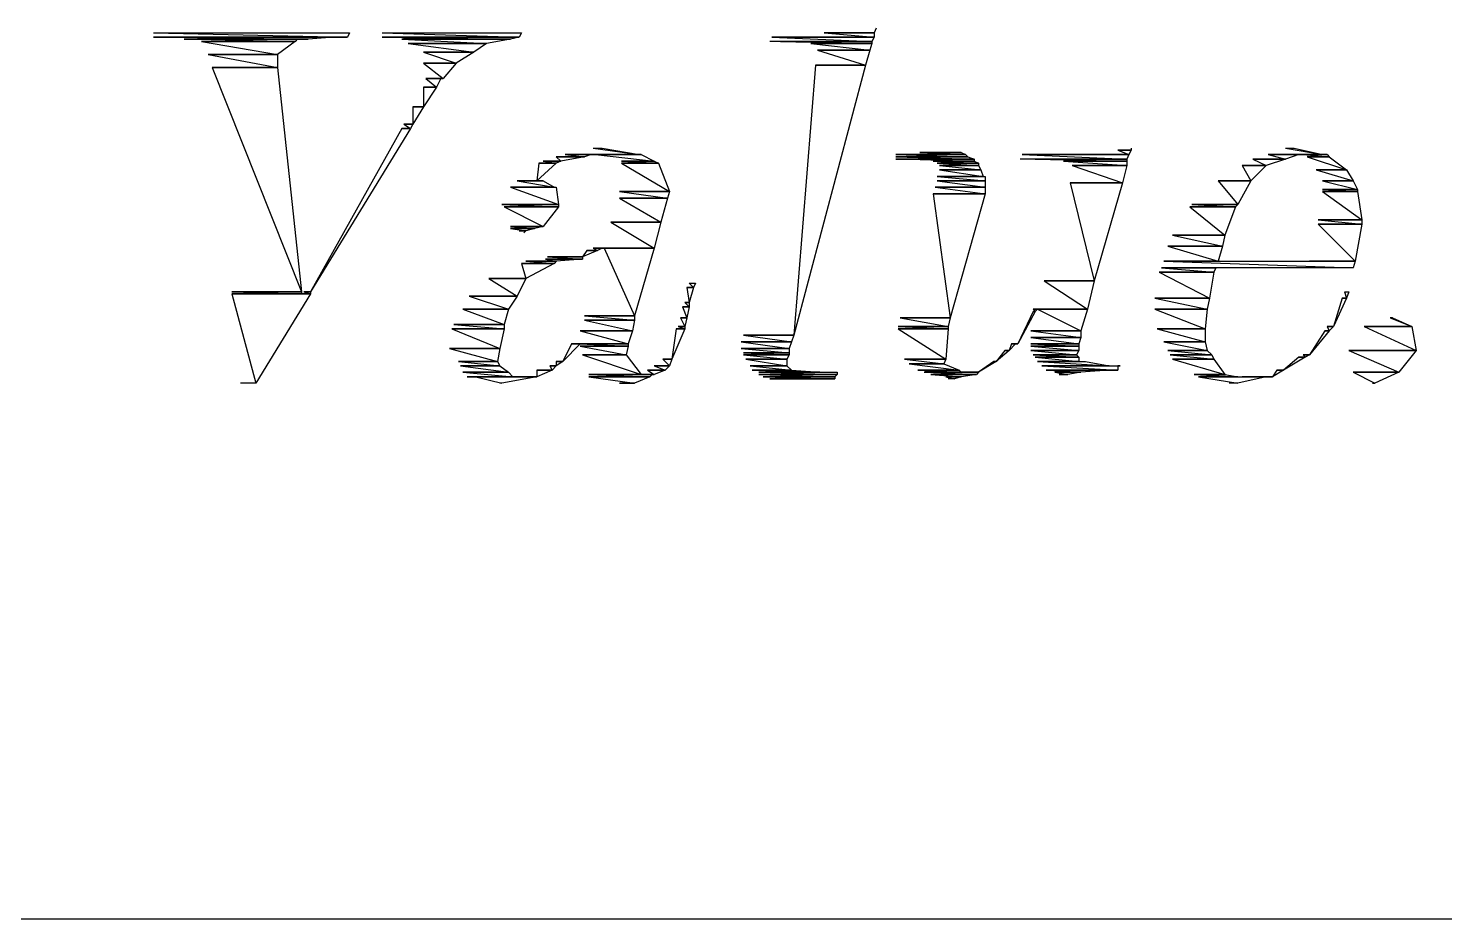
# Model space of a CAD drawing. Header units: millimetres. Extents: x 14 to 201, y 16 to 268.
# Drawn here: x 126.59 to 140.36, y 15.62 to 24.28 of the extents above; entities that cross this region are included whole.
import ezdxf

# ---------------------------------------------------------------- set-up
doc = ezdxf.new("R2010")
doc.units = ezdxf.units.MM
doc.layers.get('0').update_dxf_attribs({"linetype": 'CONTINUOUS'})

msp = doc.modelspace()

# ---------------------------------------------------------------- linework, layer by layer
at = {"color": 251}
for p, q in [((134.831, 24.2783), (134.811, 24.2356)), ((127.805, 24.2356), (129.689, 24.1928)), ((127.805, 24.2356), (129.709, 24.2356)), ((129.689, 24.1928), (127.805, 24.1928)), ((127.805, 24.1928), (129.562, 24.1928)), ((127.805, 24.1928), (129.689, 24.1928)), ((129.562, 24.1928), (128.016, 24.1928)), ((128.016, 24.1928), (129.307, 24.1722)), ((128.016, 24.1928), (129.562, 24.1928)), ((129.307, 24.1722), (128.101, 24.1722)), ((128.101, 24.1722), (129.201, 24.1722)), ((128.101, 24.1722), (129.307, 24.1722)), ((129.201, 24.1722), (128.228, 24.1722)), ((128.228, 24.1722), (129.18, 24.1515)), ((128.228, 24.1722), (129.201, 24.1722)), ((129.18, 24.1515), (128.271, 24.1515)), ((128.271, 24.1515), (129.01, 24.0247)), ((128.271, 24.1515), (129.18, 24.1515)), ((129.18, 24.1515), (129.01, 24.0247)), ((129.201, 24.1722), (129.18, 24.1515)), ((129.307, 24.1722), (129.201, 24.1722)), ((129.562, 24.1928), (129.307, 24.1722)), ((129.689, 24.1928), (129.562, 24.1928)), ((129.709, 24.2356), (129.689, 24.1928)), ((130.026, 24.2356), (131.36, 24.1928)), ((130.026, 24.2356), (131.382, 24.2356)), ((131.36, 24.1928), (130.026, 24.1928)), ((130.026, 24.1928), (131.276, 24.1722)), ((130.026, 24.1928), (131.36, 24.1928)), ((131.276, 24.1722), (130.218, 24.1722)), ((130.218, 24.1722), (131.043, 24.1294)), ((130.218, 24.1722), (131.276, 24.1722)), ((131.043, 24.1294), (130.281, 24.1294)), ((130.281, 24.1294), (130.917, 24.0454)), ((130.281, 24.1294), (131.043, 24.1294)), ((131.043, 24.1294), (130.917, 24.0454)), ((131.276, 24.1722), (131.043, 24.1294)), ((131.36, 24.1928), (131.276, 24.1722)), ((131.382, 24.2356), (131.36, 24.1928)), ((134.789, 24.1515), (133.795, 24.1515)), ((134.811, 24.1928), (133.816, 24.1928)), ((133.816, 24.1928), (134.789, 24.1515)), ((133.816, 24.1928), (134.811, 24.1928)), ((133.9, 24.1515), (134.789, 24.1294)), ((133.9, 24.1515), (134.789, 24.1515)), ((134.789, 24.1294), (134.196, 24.1294)), ((134.196, 24.1294), (134.768, 24.0661)), ((134.196, 24.1294), (134.789, 24.1294)), ((134.811, 24.2356), (134.324, 24.2356)), ((134.324, 24.2356), (134.811, 24.1928)), ((134.324, 24.2356), (134.811, 24.2356)), ((134.789, 24.1294), (134.768, 24.0661)), ((134.811, 24.1928), (134.789, 24.1515)), ((134.789, 24.1515), (134.789, 24.1294)), ((134.811, 24.2356), (134.811, 24.1928)), ((129.01, 24.0247), (128.334, 24.0247)), ((128.334, 24.0247), (129.01, 23.8966)), ((128.334, 24.0247), (129.01, 24.0247)), ((129.01, 24.0247), (129.01, 23.8966)), ((130.917, 24.0454), (130.429, 24.0454)), ((130.429, 24.0454), (130.747, 23.9393)), ((130.429, 24.0454), (130.917, 24.0454)), ((130.917, 24.0454), (130.747, 23.9393)), ((134.768, 24.0661), (134.259, 24.0661)), ((134.259, 24.0661), (134.725, 23.9186)), ((134.259, 24.0661), (134.768, 24.0661)), ((134.768, 24.0661), (134.725, 23.9186)), ((129.01, 23.8966), (128.375, 23.8966)), ((128.375, 23.8966), (129.243, 21.7165)), ((128.375, 23.8966), (129.01, 23.8966)), ((129.01, 23.8966), (129.243, 21.7165)), ((130.747, 23.9393), (130.429, 23.9393)), ((130.429, 23.9393), (130.62, 23.7918)), ((130.429, 23.9393), (130.747, 23.9393)), ((130.747, 23.9393), (130.62, 23.7918)), ((134.239, 23.9186), (134.028, 21.2935)), ((134.725, 23.9186), (134.028, 21.2935)), ((134.725, 23.9186), (134.239, 23.9186)), ((134.239, 23.9186), (134.725, 23.9186)), ((130.555, 23.7064), (130.429, 23.7064)), ((130.429, 23.7064), (130.429, 23.5162)), ((130.429, 23.7064), (130.555, 23.7064)), ((130.555, 23.7064), (130.429, 23.5162)), ((130.62, 23.7918), (130.451, 23.7918)), ((130.451, 23.7918), (130.598, 23.7918)), ((130.451, 23.7918), (130.62, 23.7918)), ((130.451, 23.7918), (130.555, 23.7064)), ((130.451, 23.7918), (130.598, 23.7918)), ((130.598, 23.7918), (130.555, 23.7064)), ((130.62, 23.7918), (130.598, 23.7918)), ((130.429, 23.5162), (130.324, 23.5162)), ((130.324, 23.5162), (130.324, 23.3467)), ((130.324, 23.5162), (130.429, 23.5162)), ((130.429, 23.5162), (130.324, 23.3467)), ((130.218, 23.304), (129.329, 21.7165)), ((130.302, 23.304), (129.329, 21.7165)), ((130.302, 23.304), (130.218, 23.304)), ((130.218, 23.304), (130.302, 23.304)), ((130.324, 23.3467), (130.238, 23.3467)), ((130.238, 23.3467), (130.302, 23.304)), ((130.238, 23.3467), (130.324, 23.3467)), ((130.324, 23.3467), (130.302, 23.304)), ((131.995, 23.0298), (131.72, 23.0298)), ((131.72, 23.0298), (131.763, 22.9871)), ((131.72, 23.0298), (131.995, 23.0298)), ((131.995, 23.0298), (131.763, 22.9871)), ((132.059, 23.0504), (131.805, 23.0504)), ((131.805, 23.0504), (131.995, 23.0298)), ((131.805, 23.0504), (132.059, 23.0504)), ((132.525, 23.0504), (131.826, 23.0504)), ((131.826, 23.0504), (132.059, 23.0504)), ((131.826, 23.0504), (132.079, 23.0504)), ((132.525, 23.0504), (131.846, 23.0504)), ((131.846, 23.0504), (132.525, 23.0504)), ((131.846, 23.0504), (132.525, 23.0504)), ((132.059, 23.0504), (131.995, 23.0298)), ((132.079, 23.0504), (132.059, 23.0504)), ((132.079, 23.1138), (132.525, 23.0504)), ((132.079, 23.1138), (132.165, 23.1138)), ((132.079, 23.0504), (132.545, 23.0504)), ((132.079, 23.0504), (132.545, 23.0504)), ((132.545, 23.0504), (132.102, 23.0504)), ((132.102, 23.0504), (132.672, 22.9871)), ((132.102, 23.0504), (132.545, 23.0504)), ((132.165, 23.1138), (132.525, 23.0504)), ((132.545, 23.0504), (132.672, 22.9871)), ((135.7, 23.0504), (135.021, 23.0504)), ((135.021, 23.0504), (135.72, 23.0298)), ((135.021, 23.0504), (135.7, 23.0504)), ((135.72, 23.0298), (135.021, 23.0298)), ((135.021, 23.0298), (135.783, 23.0077)), ((135.021, 23.0298), (135.72, 23.0298)), ((135.783, 23.0077), (135.021, 23.0077)), ((135.021, 23.0077), (135.783, 23.0077)), ((135.021, 23.0077), (135.783, 23.0077)), ((135.15, 23.0077), (135.783, 22.9871)), ((135.15, 23.0077), (135.783, 23.0077)), ((135.657, 23.0711), (135.254, 23.0711)), ((135.254, 23.0711), (135.7, 23.0504)), ((135.254, 23.0711), (135.657, 23.0711)), ((135.616, 23.0711), (135.509, 23.0711)), ((135.509, 23.0711), (135.657, 23.0711)), ((135.509, 23.0711), (135.657, 23.0711)), ((135.551, 23.0711), (135.616, 23.0711)), ((135.657, 23.0711), (135.7, 23.0504)), ((135.7, 23.0504), (135.72, 23.0298)), ((135.72, 23.0298), (135.783, 23.0077)), ((135.783, 23.0077), (135.783, 22.9871)), ((137.267, 23.0077), (136.229, 23.0077)), ((137.287, 23.0504), (136.249, 23.0504)), ((136.249, 23.0504), (137.267, 23.0077)), ((136.249, 23.0504), (137.287, 23.0504)), ((136.376, 23.0077), (137.267, 22.9871)), ((136.376, 23.0077), (137.267, 23.0077)), ((137.308, 23.0932), (137.181, 23.0932)), ((137.181, 23.0932), (137.287, 23.0504)), ((137.181, 23.0932), (137.308, 23.0932)), ((137.287, 23.0504), (137.267, 23.0077)), ((137.267, 23.0077), (137.267, 22.9871)), ((137.308, 23.0932), (137.287, 23.0504)), ((137.308, 23.1138), (137.308, 23.0932)), ((138.811, 23.0077), (138.493, 23.0077)), ((138.493, 23.0077), (138.621, 22.9443)), ((138.493, 23.0077), (138.811, 23.0077)), ((138.811, 23.0077), (138.621, 22.9443)), ((139.171, 23.0504), (138.642, 23.0504)), ((138.642, 23.0504), (138.811, 23.0077)), ((138.642, 23.0504), (138.938, 23.0504)), ((138.811, 23.1138), (139.171, 23.0504)), ((138.811, 23.1138), (138.895, 23.1138)), ((138.938, 23.0504), (138.811, 23.0077)), ((138.895, 23.1138), (139.171, 23.0504)), ((138.938, 23.0504), (139.214, 23.0504)), ((138.938, 23.0504), (139.214, 23.0504)), ((139.214, 23.0504), (138.981, 23.0504)), ((138.981, 23.0504), (139.234, 23.0298)), ((138.981, 23.0504), (139.214, 23.0504)), ((139.234, 23.0298), (139.022, 23.0298)), ((139.022, 23.0298), (139.404, 22.903)), ((139.022, 23.0298), (139.234, 23.0298)), ((139.214, 23.0504), (139.234, 23.0298)), ((139.234, 23.0298), (139.404, 22.903)), ((131.55, 22.9664), (131.53, 22.7969)), ((131.72, 22.9664), (131.53, 22.7969)), ((131.72, 22.9664), (131.55, 22.9664)), ((131.55, 22.9664), (131.72, 22.9664)), ((131.763, 22.9871), (131.593, 22.9871)), ((131.593, 22.9871), (131.72, 22.9664)), ((131.593, 22.9871), (131.763, 22.9871)), ((131.763, 22.9871), (131.72, 22.9664)), ((132.672, 22.9871), (132.355, 22.9871)), ((132.355, 22.9871), (132.715, 22.9664)), ((132.355, 22.9871), (132.672, 22.9871)), ((132.715, 22.9664), (132.355, 22.9664)), ((132.355, 22.9664), (132.821, 22.6908)), ((132.355, 22.9664), (132.715, 22.9664)), ((132.672, 22.9871), (132.715, 22.9664)), ((132.715, 22.9664), (132.821, 22.6908)), ((135.783, 22.9871), (135.383, 22.9871)), ((135.383, 22.9871), (135.826, 22.9664)), ((135.383, 22.9871), (135.783, 22.9871)), ((135.826, 22.9664), (135.424, 22.9664)), ((135.424, 22.9664), (135.826, 22.9443)), ((135.424, 22.9664), (135.826, 22.9664)), ((135.826, 22.9443), (135.446, 22.9443)), ((135.446, 22.9443), (135.847, 22.903)), ((135.446, 22.9443), (135.826, 22.9443)), ((135.847, 22.903), (135.446, 22.903)), ((135.446, 22.903), (135.869, 22.8382)), ((135.446, 22.903), (135.847, 22.903)), ((135.783, 22.9871), (135.826, 22.9664)), ((135.826, 22.9664), (135.826, 22.9443)), ((135.826, 22.9443), (135.847, 22.903)), ((135.847, 22.903), (135.869, 22.8382)), ((137.267, 22.9871), (136.652, 22.9871)), ((136.652, 22.9871), (137.267, 22.9443)), ((136.652, 22.9871), (137.267, 22.9871)), ((137.267, 22.9443), (136.737, 22.9443)), ((136.737, 22.9443), (137.224, 22.7748)), ((136.737, 22.9443), (137.267, 22.9443)), ((137.267, 22.9443), (137.224, 22.7748)), ((137.267, 22.9871), (137.267, 22.9443)), ((138.621, 22.9443), (138.388, 22.9443)), ((138.388, 22.9443), (138.472, 22.7969)), ((138.388, 22.9443), (138.621, 22.9443)), ((138.621, 22.9443), (138.472, 22.7969)), ((139.404, 22.903), (139.107, 22.903)), ((139.107, 22.903), (139.467, 22.7969)), ((139.107, 22.903), (139.404, 22.903)), ((139.404, 22.903), (139.467, 22.7969)), ((131.699, 22.7335), (131.276, 22.7335)), ((131.276, 22.7335), (131.72, 22.7335)), ((131.276, 22.7335), (131.72, 22.7335)), ((131.276, 22.7335), (131.742, 22.564)), ((131.276, 22.7335), (131.72, 22.7335)), ((131.53, 22.7969), (131.34, 22.7969)), ((131.34, 22.7969), (131.699, 22.7335)), ((131.34, 22.7969), (131.593, 22.7969)), ((131.53, 22.7969), (131.36, 22.7969)), ((131.36, 22.7969), (131.53, 22.7969)), ((131.36, 22.7969), (131.53, 22.7969)), ((131.593, 22.7969), (131.53, 22.7969)), ((131.572, 22.7969), (131.593, 22.7969)), ((131.593, 22.7969), (131.699, 22.7335)), ((131.72, 22.7335), (131.742, 22.564)), ((135.89, 22.7335), (135.403, 22.7335)), ((135.403, 22.7335), (135.89, 22.6701)), ((135.403, 22.7335), (135.89, 22.7335)), ((135.869, 22.8382), (135.424, 22.8382)), ((135.424, 22.8382), (135.89, 22.8382)), ((135.424, 22.8382), (135.89, 22.8382)), ((135.424, 22.8382), (135.89, 22.7969)), ((135.424, 22.8382), (135.89, 22.8382)), ((135.89, 22.7969), (135.424, 22.7969)), ((135.424, 22.7969), (135.89, 22.7335)), ((135.424, 22.7969), (135.89, 22.7969)), ((135.89, 22.8382), (135.89, 22.7969)), ((135.89, 22.7969), (135.89, 22.7335)), ((135.89, 22.7335), (135.89, 22.6701)), ((137.224, 22.7748), (136.715, 22.7748)), ((136.715, 22.7748), (136.948, 21.8226)), ((136.715, 22.7748), (137.224, 22.7748)), ((137.224, 22.7748), (136.948, 21.8226)), ((138.472, 22.7969), (138.155, 22.7969)), ((138.155, 22.7969), (138.345, 22.564)), ((138.155, 22.7969), (138.472, 22.7969)), ((138.472, 22.7969), (138.345, 22.564)), ((139.467, 22.7969), (139.171, 22.7969)), ((139.171, 22.7969), (139.51, 22.7114)), ((139.171, 22.7969), (139.467, 22.7969)), ((139.467, 22.7969), (139.51, 22.7114)), ((132.821, 22.6908), (132.334, 22.6908)), ((132.334, 22.6908), (132.821, 22.6908)), ((132.334, 22.6908), (132.821, 22.6908)), ((132.334, 22.6908), (132.8, 22.6274)), ((132.334, 22.6908), (132.821, 22.6908)), ((132.8, 22.6274), (132.334, 22.6274)), ((132.334, 22.6274), (132.737, 22.3945)), ((132.334, 22.6274), (132.8, 22.6274)), ((132.8, 22.6274), (132.737, 22.3945)), ((132.821, 22.6908), (132.8, 22.6274)), ((135.89, 22.6701), (135.383, 22.6701)), ((135.383, 22.6701), (135.551, 21.4629)), ((135.383, 22.6701), (135.89, 22.6701)), ((135.89, 22.6701), (135.551, 21.4629)), ((139.51, 22.7114), (139.171, 22.7114)), ((139.171, 22.7114), (139.51, 22.6908)), ((139.171, 22.7114), (139.51, 22.7114)), ((139.51, 22.6908), (139.171, 22.6908)), ((139.171, 22.6908), (139.551, 22.4152)), ((139.171, 22.6908), (139.51, 22.6908)), ((139.51, 22.7114), (139.51, 22.6908)), ((139.51, 22.6908), (139.551, 22.4152)), ((131.742, 22.564), (131.191, 22.564)), ((131.191, 22.564), (131.742, 22.5419)), ((131.191, 22.564), (131.742, 22.564)), ((131.742, 22.5419), (131.213, 22.5419)), ((131.213, 22.5419), (131.593, 22.3518)), ((131.213, 22.5419), (131.742, 22.5419)), ((131.742, 22.5419), (131.593, 22.3518)), ((131.742, 22.564), (131.742, 22.5419)), ((138.325, 22.5419), (137.88, 22.5419)), ((137.88, 22.5419), (138.219, 22.2677)), ((137.88, 22.5419), (138.325, 22.5419)), ((138.345, 22.564), (137.9, 22.564)), ((137.9, 22.564), (138.325, 22.5419)), ((137.9, 22.564), (138.345, 22.564)), ((138.325, 22.5419), (138.219, 22.2677)), ((138.345, 22.564), (138.325, 22.5419)), ((131.593, 22.3518), (131.276, 22.3518)), ((131.276, 22.3518), (131.509, 22.3311)), ((131.276, 22.3518), (131.593, 22.3518)), ((131.509, 22.3311), (131.276, 22.3311)), ((131.276, 22.3311), (131.423, 22.3091)), ((131.276, 22.3311), (131.509, 22.3311)), ((131.36, 22.3091), (131.423, 22.3091)), ((131.423, 22.3091), (131.36, 22.3091)), ((131.423, 22.3091), (131.403, 22.2884)), ((131.509, 22.3311), (131.423, 22.3091)), ((131.593, 22.3518), (131.509, 22.3311)), ((132.737, 22.3945), (132.249, 22.3945)), ((132.249, 22.3945), (132.672, 22.1409)), ((132.249, 22.3945), (132.737, 22.3945)), ((132.737, 22.3945), (132.672, 22.1409)), ((139.551, 22.4152), (139.128, 22.4152)), ((139.128, 22.4152), (139.551, 22.3738)), ((139.128, 22.4152), (139.551, 22.4152)), ((139.551, 22.3738), (139.128, 22.3738)), ((139.128, 22.3738), (139.488, 22.0128)), ((139.128, 22.3738), (139.551, 22.3738)), ((139.551, 22.3738), (139.488, 22.0128)), ((139.551, 22.4152), (139.551, 22.3738)), ((138.219, 22.2677), (137.71, 22.2677)), ((137.71, 22.2677), (138.196, 22.1616)), ((137.71, 22.2677), (138.219, 22.2677)), ((138.219, 22.2677), (138.196, 22.1616)), ((131.975, 22.0348), (131.614, 22.0348)), ((131.614, 22.0348), (131.72, 22.0128)), ((131.614, 22.0348), (131.975, 22.0348)), ((131.975, 22.0555), (131.636, 22.0555)), ((131.636, 22.0555), (131.975, 22.0348)), ((131.636, 22.0555), (131.975, 22.0555)), ((131.975, 22.0348), (131.72, 22.0128)), ((132.016, 22.1189), (131.975, 22.0555)), ((132.122, 22.1189), (131.975, 22.0555)), ((131.975, 22.0555), (131.975, 22.0348)), ((132.122, 22.1189), (132.016, 22.1189)), ((132.016, 22.1189), (132.122, 22.1189)), ((132.672, 22.1409), (132.079, 22.1409)), ((132.079, 22.1409), (132.165, 22.1409)), ((132.079, 22.1409), (132.185, 22.1409)), ((132.079, 22.1409), (132.122, 22.1189)), ((132.079, 22.1409), (132.165, 22.1409)), ((132.165, 22.1409), (132.122, 22.1189)), ((132.185, 22.1409), (132.165, 22.1409)), ((132.185, 22.1409), (132.672, 22.1409)), ((132.185, 22.1409), (132.672, 22.1409)), ((132.185, 22.1409), (132.482, 21.4836)), ((132.185, 22.1409), (132.672, 22.1409)), ((132.672, 22.1409), (132.482, 21.4836)), ((138.196, 22.1616), (137.667, 22.1616)), ((137.667, 22.1616), (138.155, 22.0128)), ((137.667, 22.1616), (138.196, 22.1616)), ((138.196, 22.1616), (138.155, 22.0128)), ((131.699, 21.9921), (131.382, 21.9921)), ((131.382, 21.9921), (131.423, 21.8447)), ((131.382, 21.9921), (131.699, 21.9921)), ((131.72, 22.0128), (131.423, 22.0128)), ((131.423, 22.0128), (131.699, 21.9921)), ((131.423, 22.0128), (131.72, 22.0128)), ((131.699, 21.9921), (131.423, 21.8447)), ((131.72, 22.0128), (131.699, 21.9921)), ((138.113, 21.9081), (137.583, 21.9081)), ((137.583, 21.9081), (138.07, 21.6531)), ((137.583, 21.9081), (138.113, 21.9081)), ((139.467, 21.9494), (137.604, 21.9494)), ((137.604, 21.9494), (138.113, 21.9081)), ((137.604, 21.9494), (138.133, 21.9494)), ((138.155, 22.0128), (137.626, 22.0128)), ((137.626, 22.0128), (139.488, 22.0128)), ((137.626, 22.0128), (139.488, 22.0128)), ((137.626, 22.0128), (139.467, 21.9494)), ((137.626, 22.0128), (139.488, 22.0128)), ((138.113, 21.9081), (138.07, 21.6531)), ((138.133, 21.9494), (138.113, 21.9081)), ((139.488, 22.0128), (139.044, 22.0128)), ((139.488, 22.0128), (139.467, 21.9494)), ((131.423, 21.8447), (131.064, 21.8447)), ((131.064, 21.8447), (131.423, 21.8447)), ((131.064, 21.8447), (131.423, 21.8447)), ((131.064, 21.8447), (131.34, 21.6752)), ((131.064, 21.8447), (131.423, 21.8447)), ((131.423, 21.8447), (131.34, 21.6752)), ((133.054, 21.7592), (132.99, 21.7592)), ((132.99, 21.7592), (133.011, 21.6118)), ((132.99, 21.7592), (133.054, 21.7592)), ((133.011, 21.8019), (133.054, 21.7592)), ((133.011, 21.8019), (133.074, 21.8019)), ((133.054, 21.7592), (133.011, 21.6118)), ((133.074, 21.8019), (133.054, 21.7592)), ((136.948, 21.8226), (136.462, 21.8226)), ((136.462, 21.8226), (136.885, 21.547)), ((136.462, 21.8226), (136.948, 21.8226)), ((136.948, 21.8226), (136.885, 21.547)), ((129.243, 21.7165), (128.567, 21.7165)), ((128.567, 21.7165), (129.243, 21.6958)), ((128.567, 21.7165), (129.243, 21.7165)), ((129.243, 21.6958), (128.567, 21.6958)), ((128.567, 21.6958), (128.8, 20.8277)), ((128.567, 21.6958), (129.329, 21.6958)), ((129.329, 21.6958), (128.8, 20.8277)), ((129.243, 21.7165), (129.243, 21.6958)), ((129.329, 21.6958), (129.243, 21.6958)), ((129.329, 21.7165), (129.266, 21.7165)), ((129.266, 21.7165), (129.329, 21.6958)), ((129.266, 21.7165), (129.329, 21.7165)), ((129.329, 21.7165), (129.329, 21.6958)), ((131.34, 21.6752), (130.874, 21.6752)), ((130.874, 21.6752), (131.254, 21.547)), ((130.874, 21.6752), (131.34, 21.6752)), ((131.34, 21.6752), (131.254, 21.547)), ((138.07, 21.6531), (137.541, 21.6531)), ((137.541, 21.6531), (138.049, 21.547)), ((137.541, 21.6531), (138.07, 21.6531)), ((138.07, 21.6531), (138.049, 21.547)), ((139.361, 21.6531), (139.277, 21.3789)), ((139.404, 21.6531), (139.277, 21.3789)), ((139.404, 21.6531), (139.361, 21.6531)), ((139.361, 21.6531), (139.404, 21.6531)), ((139.383, 21.7165), (139.404, 21.6531)), ((139.383, 21.7165), (139.424, 21.7165)), ((139.424, 21.7165), (139.404, 21.6531)), ((131.254, 21.547), (130.81, 21.547)), ((130.81, 21.547), (131.213, 21.3996)), ((130.81, 21.547), (131.254, 21.547)), ((131.254, 21.547), (131.213, 21.3996)), ((132.482, 21.4836), (131.995, 21.4836)), ((131.995, 21.4836), (132.482, 21.4423)), ((131.995, 21.4836), (132.482, 21.4836)), ((132.482, 21.4836), (132.482, 21.4423)), ((133.011, 21.569), (132.947, 21.569)), ((132.947, 21.569), (132.99, 21.4629)), ((132.947, 21.569), (133.011, 21.569)), ((133.011, 21.6118), (132.97, 21.6118)), ((132.97, 21.6118), (133.011, 21.569)), ((132.97, 21.6118), (133.011, 21.6118)), ((133.011, 21.569), (132.99, 21.4629)), ((133.011, 21.6118), (133.011, 21.569)), ((136.356, 21.5263), (136.208, 21.2094)), ((136.376, 21.5263), (136.208, 21.2094)), ((136.885, 21.547), (136.356, 21.547)), ((136.356, 21.547), (136.376, 21.5263)), ((136.356, 21.547), (136.398, 21.547)), ((136.376, 21.5263), (136.356, 21.5263)), ((136.356, 21.5263), (136.376, 21.5263)), ((136.398, 21.547), (136.376, 21.5263)), ((136.398, 21.547), (136.821, 21.3362)), ((136.398, 21.547), (136.885, 21.547)), ((136.885, 21.547), (136.821, 21.3362)), ((138.049, 21.547), (137.541, 21.547)), ((137.541, 21.547), (138.029, 21.3568)), ((137.541, 21.547), (138.049, 21.547)), ((138.049, 21.547), (138.029, 21.3568)), ((131.213, 21.3568), (130.704, 21.3568)), ((130.704, 21.3568), (131.17, 21.1667)), ((130.704, 21.3568), (131.213, 21.3568)), ((131.213, 21.3996), (130.725, 21.3996)), ((130.725, 21.3996), (131.213, 21.3568)), ((130.725, 21.3996), (131.213, 21.3996)), ((131.213, 21.3568), (131.17, 21.1667)), ((131.213, 21.3996), (131.213, 21.3568)), ((132.482, 21.4423), (131.995, 21.4423)), ((131.995, 21.4423), (132.461, 21.3362)), ((131.995, 21.4423), (132.482, 21.4423)), ((132.482, 21.4423), (132.461, 21.3362)), ((132.884, 21.3568), (132.842, 21.0606)), ((132.97, 21.3568), (132.842, 21.0606)), ((132.97, 21.3568), (132.884, 21.3568)), ((132.884, 21.3568), (132.97, 21.3568)), ((132.97, 21.3789), (132.905, 21.3789)), ((132.905, 21.3789), (132.97, 21.3568)), ((132.905, 21.3789), (132.97, 21.3789)), ((132.99, 21.4629), (132.927, 21.4629)), ((132.927, 21.4629), (132.97, 21.3789)), ((132.927, 21.4629), (132.99, 21.4629)), ((132.99, 21.4629), (132.97, 21.3789)), ((132.97, 21.3789), (132.97, 21.3568)), ((135.53, 21.3789), (135.044, 21.3789)), ((135.044, 21.3789), (135.53, 21.3568)), ((135.044, 21.3789), (135.53, 21.3789)), ((135.53, 21.3568), (135.044, 21.3568)), ((135.044, 21.3568), (135.509, 21.0606)), ((135.044, 21.3568), (135.53, 21.3568)), ((135.551, 21.4629), (135.064, 21.4629)), ((135.064, 21.4629), (135.53, 21.3789)), ((135.064, 21.4629), (135.551, 21.4629)), ((135.53, 21.3568), (135.509, 21.0606)), ((135.551, 21.4629), (135.53, 21.3789)), ((135.53, 21.3789), (135.53, 21.3568)), ((138.029, 21.3568), (137.563, 21.3568)), ((137.563, 21.3568), (138.029, 21.2301)), ((137.563, 21.3568), (138.029, 21.3568)), ((138.029, 21.3568), (138.029, 21.2301)), ((139.277, 21.3789), (139.214, 21.3789)), ((139.214, 21.3789), (139.234, 21.3362)), ((139.214, 21.3789), (139.277, 21.3789)), ((139.277, 21.3789), (139.234, 21.3362)), ((140.039, 21.3789), (139.573, 21.3789)), ((139.573, 21.3789), (140.08, 21.146)), ((139.573, 21.3789), (140.039, 21.3789)), ((139.849, 21.4629), (139.827, 21.4629)), ((139.827, 21.4629), (140.039, 21.3789)), ((139.827, 21.4629), (139.849, 21.4629)), ((139.849, 21.4629), (140.039, 21.3789)), ((140.039, 21.3789), (140.08, 21.146)), ((131.869, 21.2094), (131.783, 21.0399)), ((131.953, 21.2094), (131.783, 21.0399)), ((132.418, 21.2094), (131.869, 21.2094)), ((131.869, 21.2094), (131.953, 21.2094)), ((132.461, 21.3362), (131.953, 21.3362)), ((131.953, 21.3362), (132.418, 21.2094)), ((131.953, 21.3362), (132.461, 21.3362)), ((131.953, 21.2094), (132.418, 21.1873)), ((131.953, 21.2094), (132.418, 21.2094)), ((132.461, 21.3362), (132.418, 21.2094)), ((132.418, 21.2094), (132.418, 21.1873)), ((134.006, 21.2301), (133.519, 21.2301)), ((133.519, 21.2301), (133.985, 21.1667)), ((133.519, 21.2301), (134.006, 21.2301)), ((134.028, 21.2935), (133.54, 21.2935)), ((133.54, 21.2935), (134.006, 21.2301)), ((133.54, 21.2935), (134.028, 21.2935)), ((134.006, 21.2301), (133.985, 21.1667)), ((134.028, 21.2935), (134.006, 21.2301)), ((136.145, 21.2094), (136.122, 21.146)), ((136.186, 21.2094), (136.122, 21.146)), ((136.208, 21.2094), (136.145, 21.2094)), ((136.145, 21.2094), (136.186, 21.2094)), ((136.145, 21.2094), (136.208, 21.2094)), ((136.145, 21.2094), (136.186, 21.2094)), ((136.208, 21.2094), (136.186, 21.2094)), ((136.821, 21.3362), (136.335, 21.3362)), ((136.335, 21.3362), (136.821, 21.3362)), ((136.335, 21.3362), (136.821, 21.3362)), ((136.335, 21.3362), (136.821, 21.2728)), ((136.335, 21.3362), (136.821, 21.3362)), ((136.821, 21.2728), (136.335, 21.2728)), ((136.335, 21.2728), (136.801, 21.2094)), ((136.335, 21.2728), (136.821, 21.2728)), ((136.801, 21.2094), (136.335, 21.2094)), ((136.335, 21.2094), (136.801, 21.1873)), ((136.335, 21.2094), (136.801, 21.2094)), ((136.821, 21.2728), (136.801, 21.2094)), ((136.801, 21.2094), (136.801, 21.1873)), ((136.821, 21.3362), (136.821, 21.2728)), ((138.029, 21.2301), (137.626, 21.2301)), ((137.626, 21.2301), (138.049, 21.146)), ((137.626, 21.2301), (138.029, 21.2301)), ((138.029, 21.2301), (138.049, 21.146)), ((139.192, 21.3362), (139.044, 21.1033)), ((139.234, 21.3362), (139.044, 21.1033)), ((139.234, 21.3362), (139.192, 21.3362)), ((139.192, 21.3362), (139.234, 21.3362)), ((131.17, 21.1667), (130.683, 21.1667)), ((130.683, 21.1667), (131.149, 21.0399)), ((130.683, 21.1667), (131.17, 21.1667)), ((131.17, 21.1667), (131.149, 21.0399)), ((132.418, 21.1873), (131.953, 21.1873)), ((131.953, 21.1873), (132.398, 21.1033)), ((131.953, 21.1873), (132.418, 21.1873)), ((132.398, 21.1033), (131.975, 21.1033)), ((131.975, 21.1033), (132.545, 20.9131)), ((131.975, 21.1033), (132.398, 21.1033)), ((132.418, 21.1873), (132.398, 21.1033)), ((132.398, 21.1033), (132.545, 20.9131)), ((133.985, 21.1667), (133.519, 21.1667)), ((133.519, 21.1667), (133.985, 21.1239)), ((133.519, 21.1667), (133.985, 21.1667)), ((133.985, 21.1239), (133.54, 21.1239)), ((133.54, 21.1239), (133.985, 21.1033)), ((133.54, 21.1239), (133.985, 21.1239)), ((133.985, 21.1033), (133.54, 21.1033)), ((133.54, 21.1033), (133.963, 21.0606)), ((133.54, 21.1033), (133.985, 21.1033)), ((133.985, 21.1033), (133.963, 21.0606)), ((133.985, 21.1667), (133.985, 21.1239)), ((133.985, 21.1239), (133.985, 21.1033)), ((136.08, 21.146), (135.996, 21.0399)), ((136.122, 21.146), (135.996, 21.0399)), ((136.122, 21.146), (136.08, 21.146)), ((136.08, 21.146), (136.122, 21.146)), ((136.801, 21.1873), (136.335, 21.1873)), ((136.335, 21.1873), (136.801, 21.146)), ((136.335, 21.1873), (136.801, 21.1873)), ((136.801, 21.146), (136.335, 21.146)), ((136.335, 21.146), (136.779, 21.1033)), ((136.335, 21.146), (136.801, 21.146)), ((136.779, 21.1033), (136.356, 21.1033)), ((136.356, 21.1033), (136.801, 21.0826)), ((136.356, 21.1033), (136.779, 21.1033)), ((136.801, 21.0826), (136.376, 21.0826)), ((136.376, 21.0826), (136.801, 21.0399)), ((136.376, 21.0826), (136.801, 21.0826)), ((136.801, 21.146), (136.779, 21.1033)), ((136.779, 21.1033), (136.801, 21.0826)), ((136.801, 21.1873), (136.801, 21.146)), ((136.801, 21.0826), (136.801, 21.0399)), ((138.049, 21.146), (137.667, 21.146)), ((137.667, 21.146), (138.092, 21.1033)), ((137.667, 21.146), (138.049, 21.146)), ((138.092, 21.1033), (137.69, 21.1033)), ((137.69, 21.1033), (138.113, 21.0606)), ((137.69, 21.1033), (138.092, 21.1033)), ((138.049, 21.146), (138.092, 21.1033)), ((138.092, 21.1033), (138.113, 21.0606)), ((138.938, 21.0826), (138.791, 20.9544)), ((139.001, 21.0826), (138.791, 20.9544)), ((139.001, 21.0826), (138.938, 21.0826)), ((138.938, 21.0826), (139.001, 21.0826)), ((139.044, 21.1033), (138.981, 21.1033)), ((138.981, 21.1033), (139.001, 21.0826)), ((138.981, 21.1033), (139.044, 21.1033)), ((139.044, 21.1033), (139.001, 21.0826)), ((140.08, 21.146), (139.424, 21.146)), ((139.424, 21.146), (139.912, 20.9338)), ((139.424, 21.146), (140.08, 21.146)), ((140.08, 21.146), (139.912, 20.9338)), ((131.149, 21.0399), (130.768, 21.0399)), ((130.768, 21.0399), (131.17, 20.9972)), ((130.768, 21.0399), (131.149, 21.0399)), ((131.17, 20.9972), (130.788, 20.9972)), ((130.788, 20.9972), (131.254, 20.9338)), ((130.788, 20.9972), (131.17, 20.9972)), ((131.254, 20.9338), (130.81, 20.9338)), ((130.81, 20.9338), (131.297, 20.8911)), ((130.81, 20.9338), (131.254, 20.9338)), ((131.149, 21.0399), (131.17, 20.9972)), ((131.17, 20.9972), (131.254, 20.9338)), ((131.254, 20.9338), (131.297, 20.8911)), ((131.679, 20.9544), (131.53, 20.9544)), ((131.53, 20.9544), (131.53, 20.8911)), ((131.53, 20.9544), (131.679, 20.9544)), ((131.679, 20.9544), (131.53, 20.8911)), ((131.72, 20.9972), (131.656, 20.9972)), ((131.656, 20.9972), (131.679, 20.9544)), ((131.656, 20.9972), (131.72, 20.9972)), ((131.72, 20.9972), (131.679, 20.9544)), ((131.783, 21.0399), (131.72, 21.0399)), ((131.72, 21.0399), (131.72, 20.9972)), ((131.72, 21.0399), (131.783, 21.0399)), ((131.783, 21.0399), (131.72, 20.9972)), ((132.778, 20.9544), (132.608, 20.9544)), ((132.608, 20.9544), (132.672, 20.9131)), ((132.608, 20.9544), (132.778, 20.9544)), ((132.821, 20.9972), (132.672, 20.9972)), ((132.672, 20.9972), (132.778, 20.9544)), ((132.672, 20.9972), (132.821, 20.9972)), ((132.778, 20.9544), (132.672, 20.9131)), ((132.842, 21.0606), (132.757, 21.0606)), ((132.757, 21.0606), (132.821, 20.9972)), ((132.757, 21.0606), (132.842, 21.0606)), ((132.821, 20.9972), (132.778, 20.9544)), ((132.842, 21.0606), (132.821, 20.9972)), ((133.963, 21.0606), (133.562, 21.0606)), ((133.562, 21.0606), (133.963, 20.9972)), ((133.562, 21.0606), (133.963, 21.0606)), ((133.963, 20.9972), (133.604, 20.9972)), ((133.604, 20.9972), (133.963, 20.9972)), ((133.604, 20.9972), (133.963, 20.9972)), ((133.604, 20.9972), (134.006, 20.9544)), ((133.604, 20.9972), (133.963, 20.9972)), ((134.006, 20.9544), (133.626, 20.9544)), ((133.626, 20.9544), (134.006, 20.9544)), ((133.626, 20.9544), (134.006, 20.9544)), ((134.006, 20.9544), (133.646, 20.9544)), ((133.646, 20.9544), (134.282, 20.9338)), ((133.646, 20.9544), (134.006, 20.9544)), ((134.282, 20.9338), (133.689, 20.9338)), ((133.689, 20.9338), (134.451, 20.9131)), ((133.689, 20.9338), (134.451, 20.9338)), ((133.963, 21.0606), (133.963, 20.9972)), ((133.963, 20.9972), (134.006, 20.9544)), ((134.006, 20.9544), (134.282, 20.9338)), ((134.451, 20.9338), (134.451, 20.9131)), ((135.509, 21.0606), (135.107, 21.0606)), ((135.107, 21.0606), (135.487, 21.0178)), ((135.107, 21.0606), (135.509, 21.0606)), ((135.487, 21.0178), (135.15, 21.0178)), ((135.15, 21.0178), (135.636, 20.9544)), ((135.15, 21.0178), (135.487, 21.0178)), ((135.636, 20.9544), (135.234, 20.9544)), ((135.234, 20.9544), (135.657, 20.9338)), ((135.234, 20.9544), (135.636, 20.9544)), ((135.657, 20.9338), (135.297, 20.9338)), ((135.297, 20.9338), (135.679, 20.9338)), ((135.297, 20.9338), (135.679, 20.9338)), ((135.679, 20.9338), (135.318, 20.9338)), ((135.318, 20.9338), (135.806, 20.9131)), ((135.318, 20.9338), (135.826, 20.9338)), ((135.509, 21.0606), (135.487, 21.0178)), ((135.487, 21.0178), (135.636, 20.9544)), ((135.636, 20.9544), (135.657, 20.9338)), ((135.826, 20.9338), (135.679, 20.9338)), ((135.679, 20.9338), (135.826, 20.9338)), ((135.679, 20.9338), (135.826, 20.9338)), ((135.826, 20.9338), (135.806, 20.9131)), ((135.975, 21.0399), (135.826, 20.9338)), ((135.996, 21.0399), (135.826, 20.9338)), ((135.996, 21.0399), (135.975, 21.0399)), ((135.975, 21.0399), (135.996, 21.0399)), ((136.801, 21.0399), (136.398, 21.0399)), ((136.398, 21.0399), (136.864, 21.0399)), ((136.398, 21.0399), (136.864, 21.0399)), ((136.398, 21.0399), (137.097, 20.9972)), ((136.398, 21.0399), (136.864, 21.0399)), ((137.097, 20.9972), (136.441, 20.9972)), ((136.441, 20.9972), (137.181, 20.9972)), ((136.441, 20.9972), (137.203, 20.9972)), ((136.441, 20.9972), (137.181, 20.9544)), ((136.441, 20.9972), (137.181, 20.9972)), ((137.181, 20.9544), (136.482, 20.9544)), ((136.482, 20.9544), (137.097, 20.9544)), ((136.482, 20.9544), (137.181, 20.9544)), ((137.097, 20.9544), (136.504, 20.9544)), ((136.504, 20.9544), (136.821, 20.9338)), ((136.504, 20.9544), (137.097, 20.9544)), ((136.821, 20.9338), (136.568, 20.9338)), ((136.568, 20.9338), (136.694, 20.9131)), ((136.568, 20.9338), (136.821, 20.9338)), ((136.821, 20.9338), (136.694, 20.9131)), ((137.097, 20.9544), (136.821, 20.9338)), ((136.864, 21.0399), (137.097, 20.9972)), ((137.181, 20.9544), (137.097, 20.9544)), ((137.203, 20.9972), (137.181, 20.9972)), ((137.181, 20.9972), (137.181, 20.9544)), ((138.113, 21.0606), (137.71, 21.0606)), ((137.71, 21.0606), (138.219, 20.9131)), ((137.71, 21.0606), (138.113, 21.0606)), ((138.113, 21.0606), (138.219, 20.9131)), ((138.726, 20.9544), (138.684, 20.8911)), ((138.791, 20.9544), (138.684, 20.8911)), ((138.791, 20.9544), (138.726, 20.9544)), ((138.726, 20.9544), (138.791, 20.9544)), ((139.912, 20.9338), (139.467, 20.9338)), ((139.467, 20.9338), (139.679, 20.8277)), ((139.467, 20.9338), (139.912, 20.9338)), ((139.912, 20.9338), (139.679, 20.8277)), ((128.8, 20.8277), (128.651, 20.8277)), ((131.297, 20.8911), (130.853, 20.8911)), ((130.853, 20.8911), (131.317, 20.8911)), ((130.853, 20.8911), (131.317, 20.8911)), ((131.317, 20.8911), (130.937, 20.8911)), ((130.937, 20.8911), (131.191, 20.8277)), ((130.937, 20.8911), (131.53, 20.8911)), ((131.191, 20.8277), (131.17, 20.8277)), ((131.53, 20.8911), (131.191, 20.8277)), ((131.53, 20.8911), (131.317, 20.8911)), ((132.545, 20.9131), (132.038, 20.9131)), ((132.038, 20.9131), (132.651, 20.9131)), ((132.038, 20.9131), (132.672, 20.9131)), ((132.038, 20.9131), (132.631, 20.8911)), ((132.038, 20.9131), (132.651, 20.9131)), ((132.631, 20.8911), (132.038, 20.8911)), ((132.038, 20.8911), (132.482, 20.8277)), ((132.038, 20.8911), (132.631, 20.8911)), ((132.334, 20.8277), (132.482, 20.8277)), ((132.482, 20.8277), (132.334, 20.8277)), ((132.482, 20.8277), (132.355, 20.8277)), ((132.631, 20.8911), (132.482, 20.8277)), ((132.672, 20.9131), (132.545, 20.9131)), ((132.651, 20.9131), (132.631, 20.8911)), ((132.672, 20.9131), (132.651, 20.9131)), ((134.451, 20.9131), (133.689, 20.9131)), ((133.689, 20.9131), (134.429, 20.8911)), ((133.689, 20.9131), (134.451, 20.9131)), ((134.429, 20.8911), (133.73, 20.8911)), ((133.73, 20.8911), (134.429, 20.8704)), ((133.73, 20.8911), (134.429, 20.8911)), ((134.429, 20.8704), (133.795, 20.8704)), ((133.795, 20.8704), (134.429, 20.8704)), ((133.795, 20.8704), (134.429, 20.8704)), ((134.429, 20.8704), (133.858, 20.8704)), ((134.451, 20.9131), (134.429, 20.8911)), ((134.429, 20.8911), (134.429, 20.8704)), ((135.806, 20.9131), (135.36, 20.9131)), ((135.36, 20.9131), (135.657, 20.8911)), ((135.36, 20.9131), (135.806, 20.9131)), ((135.657, 20.8911), (135.509, 20.8911)), ((135.509, 20.8911), (135.593, 20.8704)), ((135.509, 20.8911), (135.657, 20.8911)), ((135.593, 20.8704), (135.53, 20.8704)), ((135.657, 20.8911), (135.593, 20.8704)), ((135.806, 20.9131), (135.657, 20.8911)), ((136.694, 20.9131), (136.609, 20.9131)), ((136.609, 20.9131), (136.694, 20.9131)), ((136.609, 20.9131), (136.694, 20.9131)), ((136.652, 20.9131), (136.694, 20.9131)), ((136.694, 20.9131), (136.652, 20.9131)), ((136.694, 20.9131), (136.674, 20.9131)), ((138.219, 20.9131), (137.922, 20.9131)), ((137.922, 20.9131), (138.345, 20.8911)), ((137.922, 20.9131), (138.219, 20.9131)), ((138.345, 20.8911), (137.964, 20.8911)), ((137.964, 20.8911), (138.388, 20.8911)), ((137.964, 20.8911), (138.388, 20.8911)), ((137.964, 20.8911), (138.345, 20.8277)), ((137.964, 20.8911), (138.621, 20.8911)), ((138.219, 20.9131), (138.345, 20.8911)), ((138.345, 20.8277), (138.261, 20.8277)), ((138.621, 20.8911), (138.345, 20.8277)), ((138.621, 20.8911), (138.388, 20.8911)), ((138.662, 20.8911), (138.409, 20.8911)), ((138.409, 20.8911), (138.621, 20.8911)), ((138.409, 20.8911), (138.662, 20.8911)), ((138.684, 20.8911), (138.452, 20.8911)), ((138.452, 20.8911), (138.662, 20.8911)), ((138.452, 20.8911), (138.684, 20.8911)), ((138.662, 20.8911), (138.621, 20.8911)), ((138.684, 20.8911), (138.662, 20.8911)), ((139.657, 20.8277), (139.679, 20.8277)), ((139.679, 20.8277), (139.657, 20.8277))]:
    msp.add_line(p, q, dxfattribs=at)
at = {"color": 0}
msp.add_line((16.214, 15.6215), (149.648, 15.6215), dxfattribs=at)

doc.saveas('drawing.dxf')
